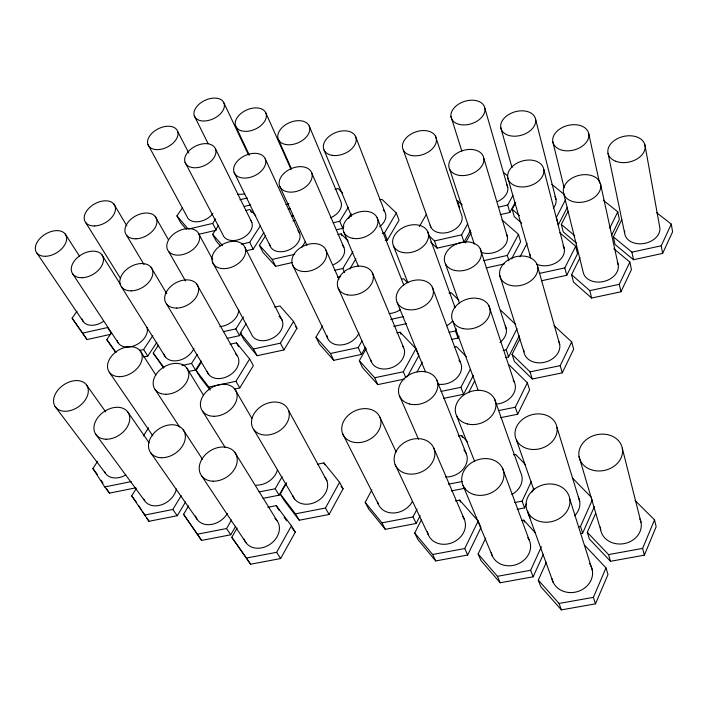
<?xml version="1.0" encoding="UTF-8"?>
<svg xmlns="http://www.w3.org/2000/svg" width="708" height="708" viewBox="0 0 708 708"><rect width="100%" height="100%" fill="white"/><g stroke="black" fill="none" stroke-linecap="round" stroke-linejoin="round"><path stroke-width="1.06" d="M595.632 513.406L587.295 532.301L589.383 539.045L610.517 561.294L644.36 555.16L656.166 526.734L654.528 519.849L635.076 500.538M644.36 555.16L642.625 548.399L654.528 519.849M546.355 562.294L538.301 580.109L540.753 586.613L561.409 609.88L595.49 603.862L607.995 574.533L605.995 567.896L584.666 545.266M595.49 603.862L593.384 597.366L605.995 567.896M580.507 533.593L582.622 533.204L594.384 506.645M582.622 533.204L580.498 526.451L592.366 499.786M485.723 538.124L478.121 553.966L480.918 560.479L500.158 582.773L533.142 576.808L543.346 554.355M533.142 576.808L530.646 570.276L541.39 546.753M621.819 219.542L613.358 236.888L615.004 244.437L633.483 259.721L662.626 253.402L672.6 231.817L671.29 224.135L656.635 212.683M662.626 253.402L661.237 245.782L671.29 224.135M517.159 509.3L524.584 507.893L526.433 503.954M532 492.131L533.85 488.184M580.073 257.632L571.586 274.686L573.489 282.094L591.631 298.041L620.951 291.784L631.439 269.598L629.863 262.057L613.765 248.694M524.584 507.893L522.123 501.14L531.469 481.351M620.951 291.784L619.296 284.315L629.863 262.057M519.893 338.858L512.061 354.345L514.397 361.478L532.283 378.992L562.285 372.842L573.666 349.177L571.683 341.911L554.072 325.636M421.534 519.575L414.711 533L417.862 539.496L435.721 560.948L467.652 555.037L480.909 527.637L478.157 521.008L459.687 500.131L455.368 500.963M562.285 372.842L560.214 365.647L571.683 341.911M467.652 555.037L464.775 548.523L478.157 521.008M611.42 235.702L619.358 219.445L617.765 211.851L603.26 200.214M609.765 228.153L617.765 211.851M500.423 417.711L517.672 414.242L529.628 389.896L527.354 382.798L509.317 365.045M517.672 414.242L515.291 407.224L527.354 382.798M541.443 280.784L566.772 275.297L577.533 253.738L575.675 246.269L559.798 232.746M566.772 275.297L564.825 267.889L575.675 246.269M505.37 357.602L508.61 356.921L519.309 335.813M508.61 356.921L506.255 349.779L517.035 328.609M371.859 489.909L365.204 502.353L368.603 508.884L385.285 529.336L416.18 523.46L420.163 515.645M576.551 243.198L563.249 231.905L561.338 224.436L568.09 211.276M365.204 502.353L381.957 522.849L413.038 516.911L417.056 509.07M468.846 392.214L474.758 380.745M567.382 207.267L558.364 224.799L556.435 217.329L565.524 199.744M443.695 398.365L463.581 394.294L473.351 375.408M463.581 394.294L460.917 387.311L470.28 369.319M520.035 256.809L527.097 243.331M511.574 258.951L520.628 241.773L518.486 234.392L501.999 219.896M508.919 260.677L507.326 255.446L518.486 234.392M451.757 339.38L458.058 338.043L459.094 336.096M458.058 338.043L455.448 330.946L456.492 328.999M500.167 214.648L509.866 212.462L514.981 202.957M521.69 223.091L514.274 216.648L512.123 209.241L515.734 202.532M417.074 371.912L422.304 362.257M509.866 212.462L507.698 205.063L512.857 195.532M407.312 376.771L418.773 355.735L415.923 348.743L400.109 332.194L396.887 332.884M366.257 348.513L359.31 360.726L374.682 377.753L403.312 371.771L415.923 348.743M286.634 482.776L280.262 493.963L284.112 500.388L299.236 520.238L329.078 514.468L343.079 488.821L339.583 482.272L323.91 462.944L317.626 464.2M280.262 493.963L295.431 513.849L325.45 508.017L339.583 482.272M430.721 242.101L437.093 248.136L464.014 242.118L470.652 230.1M465.439 242.924L471.13 232.605M237.136 528.062L231.781 537.31L250.605 564.223L280.616 558.559L295.28 532.15L291.439 525.805L276.244 505.645L267.828 507.291M464.014 242.118L461.572 234.844L467.749 223.719M231.781 537.31L246.437 558.046L276.633 552.311L291.439 525.805M322.733 325.795L315.989 337.167L319.335 344.008L333.742 360.328L361.381 354.451L365.594 347.053M315.989 337.167L330.441 353.487L358.23 347.557L361.947 341.061M262.96 498.361L279.094 495.184L285.643 483.679M259.004 491.963L275.226 488.75L282.129 476.705M419.331 226.595L426.464 214.214M188.611 505.937L183.567 514.291L201.603 540.416L230.746 534.788L235.684 526.274M197.222 534.23L226.533 528.549L231.516 519.991M385.267 240.552L387.356 240.083L399.029 220.179L396.303 212.993L381.975 199.373L379.833 199.868M382.435 233.419L384.541 232.95L396.303 212.993M349.796 268.996L355.876 258.783M334.388 270.376L342.84 268.491L352.867 251.738M246.074 323.804L240.278 333.07L243.986 339.796L257.137 355.708L283.926 349.947L296.997 328.264L293.572 321.432L279.97 305.945L274.695 307.104M136.228 488.662L131.688 495.874L148.954 521.292L177.257 515.725L185.602 501.937M240.278 333.07L253.455 348.982L280.395 343.168L293.572 321.432M348.301 218.365L351.141 213.701M336.353 229.799L342.734 228.339L343.858 226.489M348.938 218.153L350.062 216.303M144.344 515.123L172.805 509.495L181.23 495.662M333.309 222.746L339.716 221.268L348.248 207.356M234.375 389.064L239.755 387.922L253.367 365.673L249.659 358.974L236.454 342.858L230.1 344.238M201.293 362.284L196.089 370.488L208.851 387.055L235.932 381.302L249.659 358.974M301.882 247.234L305.263 241.8M227.038 338.389L239.578 335.645L241.304 332.893M223.25 331.68L235.861 328.919L243.393 316.945M188.204 371.603L195.541 370.027L201.267 361.009M182.053 365.487L191.541 363.434L197.311 354.398M143.308 436.004L148.618 427.694M292.678 262.456L275.616 266.305L262.854 252.19L259.429 245.295L265.704 235.516M245.897 250.836L253.172 249.172L263.872 232.543M241.348 244.216L249.703 242.295L260.482 225.622M135.883 487.812L109.466 493.14L104.731 486.945L92.898 468.528L97.607 461.297M163.663 368.089L153.22 353.124L158.459 345.15M143.556 356.982L147.813 356.053L156.866 342.309M139.343 350.451L143.618 349.522L152.751 335.734M220.48 246.003L216.259 241.162L212.639 234.339L218.692 225.241M182.381 207.948L176.929 215.896L188.248 229.109L212.674 223.418L215.674 218.922M115.466 352.142L106.802 339.619L111.705 332.415M110.837 334.291L87.004 339.575L72.101 318.202L77.004 311.21M239.915 199.753L247.349 198.01M244.384 206.409L250.729 204.922M334.973 189.275L338.114 188.54L342.628 192.957M245.649 210.497L249.924 209.497L255.738 215.781M288.253 209.17L290.342 208.683M198.293 234.41L216.259 230.242L212.674 223.418M291.484 216.152L293.555 215.674M292.97 220.878L295.068 220.4M337.893 234.56L341.123 233.826L348.106 240.924M498.326 207.187L507.698 205.063M259.429 245.295L272.217 259.411L294.723 254.305M428.915 235.64L434.5 240.924L461.572 234.844M72.101 318.202L82.588 333.114L107.572 327.547L111.333 333.247M337.521 277.368L340.672 276.669M483.75 260.65L507.326 255.446M401.516 279.173L403.604 278.713L407.454 282.563M486.113 267.925L504.229 263.942M613.358 236.888L631.934 252.163L661.237 245.782M448.969 293.13L451.12 292.661L458.89 300.219M539.354 273.43L564.825 267.889M390.754 319.388L403.587 316.618M393.692 326.397L406.445 323.653M571.586 274.686L589.808 290.634L619.296 284.315M449.102 332.3L455.448 330.946M454.191 346.973L456.324 346.522L466.315 356.637M503.105 350.442L506.255 349.779M359.31 360.726L362.478 367.602L377.798 384.612L404.162 379.125M512.061 354.345L530.035 371.859L560.214 365.647M440.916 391.435L460.917 387.311M104.731 486.945L131.29 481.573M498.538 410.613L515.291 407.224M458.386 436.128L461.634 435.473L467.599 441.907M513.521 454.855L515.672 454.439L525.593 464.829M448.385 484.21L462.324 481.502M451.27 490.918L465.121 488.237M514.654 502.556L522.123 501.14M521.592 520.566L523.752 520.168L535.531 533.018M578.365 526.849L580.498 526.451M414.711 533L432.641 554.497L464.775 548.523M587.295 532.301L608.544 554.603L642.625 548.399M478.121 553.966L497.45 576.312L530.646 570.276M538.301 580.109L559.063 603.446L593.384 597.366M551.806 184.319L564.497 194.735M503.361 172.274L507.574 175.823M561.338 224.436L574.692 235.72M512.123 209.241L519.566 215.674M462.244 204.931L457.341 200.532L459.749 207.851M500.68 310.219L515.654 324.441M572.418 477.962L591.295 497.255M295.563 326.636L296.997 328.264M212.639 234.339L222.516 245.632M186.301 229.277L180.646 222.675L176.929 215.896M341.044 486.308L343.079 488.821M210.143 390.135L200.09 377.063L196.089 370.488M92.898 468.528L97.642 474.749M284.085 517.283L286.722 520.778M291.988 527.779L295.28 532.15M55.082 406.516L105.342 473.148M153.22 353.124L163.92 367.443M131.688 495.874L136.317 502.078M95.66 434.181L144.671 500.76M106.802 339.619L116.094 352.557M172.805 509.495L177.257 515.725M86.668 385.161A19.063 13.231 -34.6 0 1 69.499 410.79A19.063 13.231 -34.6 0 1 56.631 391.825A19.063 13.231 -34.6 0 1 86.668 385.161L105.678 411.861M183.567 514.291L201.603 540.416M150.485 452.465L197.151 519.398M127.891 412.136L149.123 442.81M82.588 333.114L87.004 339.575M109.236 372.116L152.848 435.854M36.639 252.721L83.296 321.627M226.533 528.549L230.746 534.788M246.437 558.046L250.605 564.223M201.488 475.661L245.968 542.673M72.738 273.969L118.431 343.238M138.724 505.742L141.131 509.397M142.335 511.229L145.344 515.805M146.547 517.636L148.954 521.292M155.105 389.533L179.655 427.057M183.23 429.818L202.435 459.244M65.251 234.056L79.623 256.349M140.388 351.053L155.875 375.063M143.618 349.522L147.813 356.053M101.191 480.263L102.961 483.024M106.51 488.538L109.466 493.14M276.633 552.311L280.616 558.559M101.872 254.774L120.599 284.669M121.502 286.944L165.336 356.885M85.668 222.533L120.661 278.669M202.612 411.295L225.25 447.58M234.817 452.324L276.952 520.539M186.735 367.93L203.506 395.232M276.244 505.645L279.023 510.211M191.541 363.434L195.541 370.027M208.851 387.055L209.984 388.931M275.226 488.75L279.094 495.184M126.555 235.277L144.034 264.526M166.539 303.98L208.692 374.417M295.431 513.849L299.236 520.238M113.917 204.099L126.803 225.834M151.052 267.288L166.725 293.705M253.96 429.853L294.572 499.007M234.782 389.064L251.862 418.357M235.932 381.302L239.755 387.922M168.637 251.455L185.505 280.934M155.185 216.418L168.168 239.313M196.567 283.802L236.808 355.124M325.45 508.017L329.078 514.468M236.454 342.858L238.596 346.69M235.861 328.919L239.578 335.645M253.455 348.982L257.137 355.708M288.572 410.481A19.983 15.213 -29.9 0 1 265.739 435.066A19.983 15.213 -29.9 0 1 256.818 410.091A19.983 15.213 -29.9 0 1 288.572 410.481L326.901 480.714M147.839 144.335L186.912 216.374A15.434 10.248 -27 0 0 198.275 221.71A15.434 10.248 -27 0 0 212.94 213.524M199.249 234.791A17.558 11.797 -28.1 0 1 178.531 255.146A17.558 11.797 -28.1 0 1 171.938 235.64A17.558 11.797 -28.1 0 1 199.249 234.791L212.772 259.792M212.418 262.013L251.402 333.972A16.868 12.231 -27.5 0 0 274.288 337.185A16.868 12.231 -27.5 0 0 279.005 316.343M323.91 462.944L324.928 464.82M280.395 343.168L283.926 349.947M185.036 162.247L222.958 234.879A15.753 10.708 -26.4 0 0 242.959 237.861A15.753 10.708 -26.4 0 0 250.34 219.958M177.646 131.378A16.293 10.204 -26.7 0 1 158.247 149.6A16.293 10.204 -26.7 0 1 152.406 132.812A16.293 10.204 -26.7 0 1 177.646 131.378L188.797 152.999M381.957 522.849L385.285 529.336M245.154 247.782A17.895 12.31 -27.1 0 1 224.339 268.642A17.895 12.31 -27.1 0 1 216.958 248.552A17.895 12.31 -27.1 0 1 245.154 247.782L282.262 320.556M342.566 433.623L378.293 504.034M249.703 242.295L253.172 249.172M194.337 115.917L208.125 143.6M215.524 148.99A16.647 10.691 -26.1 0 1 195.939 167.752A16.647 10.691 -26.1 0 1 189.461 150.353A16.647 10.691 -26.1 0 1 215.524 148.99L251.809 222.339M272.217 259.411L275.616 266.305M234.118 172.38L270.093 245.88M250.402 210.488L251.375 212.462M330.441 353.487L333.742 360.328M432.641 554.497L435.721 560.948M292.484 264.748L327.618 338.105M413.038 516.911L416.18 523.46M235.667 126.121L249.34 155.096M395.17 464.607L428.34 534.841M223.985 103.032A16.178 10.107 -25.3 0 1 205.001 120.962A16.178 10.107 -25.3 0 1 198.585 104.642A16.178 10.107 -25.3 0 1 223.985 103.032L248.499 154.902M379.992 417.348A20.417 16.063 -26.3 0 1 357.328 442.633A20.417 16.063 -26.3 0 1 346.69 416.906A20.417 16.063 -26.3 0 1 379.992 417.348L396.17 452.093M265.234 158.849A16.974 11.142 -25 0 1 245.588 178.071A16.974 11.142 -25 0 1 238.304 160.176A16.974 11.142 -25 0 1 265.234 158.849L299.511 233.091M279.713 186.222L306.953 245.411M358.23 347.557L361.381 354.451M374.682 377.753L377.798 384.612M338.132 288.041L371.373 361.779M325.981 250.189A18.266 12.912 -24.7 0 1 305.281 271.553A18.266 12.912 -24.7 0 1 296.555 250.968A18.266 12.912 -24.7 0 1 325.981 250.189L338.973 279.271M278.341 139.352L291.386 168.61M265.872 112.988A16.47 10.505 -24.4 0 1 246.809 131.334A16.47 10.505 -24.4 0 1 239.72 114.572A16.47 10.505 -24.4 0 1 265.872 112.988L291.068 169.46M399.524 396.002L418.525 439.234M342.84 268.491L344.601 272.491M311.511 172.398A17.337 11.638 -23.9 0 1 291.758 192.133A17.337 11.638 -23.9 0 1 283.678 173.664A17.337 11.638 -23.9 0 1 311.511 172.398L343.902 247.402M341.123 233.826L341.982 235.844M433.677 447.863A20.992 17.01 -24.4 0 1 410.808 474.139A20.992 17.01 -24.4 0 1 398.976 447.155A20.992 17.01 -24.4 0 1 433.677 447.863L464.271 519.212M459.687 500.131L460.492 502.043M339.716 221.268L342.734 228.339M343.805 232.1L358.478 266.482M403.312 371.771L405.843 377.7M497.45 576.312L500.158 582.773M372.488 273.102L403.666 347.734M309.184 125.936L340.787 201.338A15.903 10.956 -23.4 0 1 330.627 217.798M400.109 332.194L400.94 334.194M323.999 149.937L351.557 216.241M463.005 485.414L492.343 555.939M397.153 302.431L425.419 371.797M436.686 379.842L466.094 453.27M461.634 435.473L462.421 437.438M377.09 217.621L403.843 285.12M384.541 232.95L387.356 240.083M456.501 415.569L474.732 461.651M393.524 246.074L407.932 282.811M355.451 136.263L385.081 212.506A16.204 11.372 -22.1 0 1 379.612 226.71M432.314 287.138L460.501 362.549M502.521 468.227L529.15 539.93M523.752 520.168L524.46 522.079M452.819 321.308L478.104 390.135M559.063 603.446L561.409 609.88M527.593 511.123L530.035 517.858M527.575 511.751L553.134 582.241M427.517 231.286L455.12 307.679A17.452 13.151 -20.5 0 0 454.217 306.201M434.5 240.924L437.093 248.136M445.429 263.845L459.359 302.935M403.312 150.096L430.853 227.144M494.556 399.02L520.796 472.829A19.399 16.195 -19.4 0 1 511.849 494.467M516.451 440.04L533.876 490.007M488.847 305.644L514.132 381.621M435.455 136.113L461.191 213.949A16.576 11.824 -19.4 0 1 450.2 231.702A16.576 11.824 -19.4 0 1 430.154 225.197M449.819 169.584L474.28 244.154M480.236 248.712L506.344 329.158M499.644 275.023L523.92 351.867M530.035 371.859L532.283 378.992M569.719 498.777A22.205 18.868 -16.3 0 1 539.735 521.407A22.205 18.868 -16.3 0 1 534.452 489.095A22.205 18.868 -16.3 0 1 569.719 498.777L592.366 570.356M450.961 116.537L461.82 151.008M556.966 427.384A21.382 17.452 -16.6 0 1 528.053 448.819A21.382 17.452 -16.6 0 1 523.177 418.897A21.382 17.452 -16.6 0 1 556.966 427.384L579.684 501.273M483.821 158.335A18.045 12.443 -18.3 0 1 459.147 175.354A18.045 12.443 -18.3 0 1 456.049 153.857A18.045 12.443 -18.3 0 1 483.821 158.335L507.397 236.861M579.055 456.58L600.658 529.823M608.544 554.603L610.517 561.294M484.909 108.412A17.523 11.691 -18 0 1 460.979 124.732A17.523 11.691 -18 0 1 457.961 104.545A17.523 11.691 -18 0 1 484.909 108.412L507.769 187.523M507.716 177.54L530.292 256.261M537.682 266.712A19.514 14.496 -16.7 0 1 511.256 285.554A19.514 14.496 -16.7 0 1 507.105 260.703A19.514 14.496 -16.7 0 1 537.682 266.712L559.692 344.407M500.742 127.537L512.043 167.681M543.744 169.247A18.514 12.956 -16.2 0 1 518.76 186.691A18.514 12.956 -16.2 0 1 514.743 164.557A18.514 12.956 -16.2 0 1 543.744 169.247L564.285 248.782M535.602 119.298A17.939 12.142 -16.4 0 1 511.371 135.998A17.939 12.142 -16.4 0 1 507.592 115.245A17.939 12.142 -16.4 0 1 535.602 119.298L555.992 199.32M622.288 448.173A22.028 18.249 -12.2 0 1 592.959 470.254A22.028 18.249 -12.2 0 1 586.861 439.226A22.028 18.249 -12.2 0 1 622.288 448.173L640.997 522.354M563.453 192.629L583.171 272.173A17.895 13.337 -13 0 0 605.057 281.129A17.895 13.337 -13 0 0 617.252 262.128M589.808 290.634L591.631 298.041M552.815 141.839L564.134 187.762M588.693 133.467A18.426 12.647 -14.6 0 1 564.126 150.609A18.426 12.647 -14.6 0 1 559.515 129.192A18.426 12.647 -14.6 0 1 588.693 133.467L599.57 183.098M600.579 184.213A19.045 13.505 -14.1 0 1 575.232 202.125A19.045 13.505 -14.1 0 1 570.303 179.257A19.045 13.505 -14.1 0 1 600.579 184.213L618.137 264.597M608.03 153.335L624.881 234.357A17.797 12.974 -11.5 0 0 645.254 243.26A17.797 12.974 -11.5 0 0 659.644 226.702L644.917 144.839M631.934 252.163L633.483 259.721M639.837 518.822A20.514 17.673 -10.1 0 1 624.66 543.514A20.514 17.673 -10.1 0 1 600.428 527.062M578.286 497.069A19.939 16.965 -15.3 0 1 574.569 515.796M463.837 449.89A18.957 15.514 -22.6 0 1 464.368 467.572A18.957 15.514 -22.6 0 1 445.456 477.006M589.375 563.356A20.656 18.24 -14.6 0 1 579.604 590.87A20.656 18.24 -14.6 0 1 551.913 578.622M527.761 537.567A20.081 17.39 -20.1 0 1 517.575 564.108A20.081 17.39 -20.1 0 1 491.272 552.461M462.625 516.406A19.594 16.576 -24.6 0 1 452.863 542.417A19.594 16.576 -24.6 0 1 427.455 531.699M412.419 501.388A19.089 15.709 -26.8 0 1 393.356 512.999A19.089 15.709 -26.8 0 1 377.7 502.052M324.99 477.325A18.709 14.921 -30.7 0 1 317.042 501.344A18.709 14.921 -30.7 0 1 292.731 495.565M277.394 470.112A18.364 14.266 -32 0 1 256.084 485.175M274.89 518.38A19.045 15.187 -34.5 0 1 269.978 544.337A19.045 15.187 -34.5 0 1 244.216 539.098M227.365 513.477A18.665 14.452 -35.1 0 1 209.78 524.646A18.665 14.452 -35.1 0 1 195.541 515.955M176.416 488.865A18.328 13.771 -35.8 0 1 161.159 504.91A18.328 13.771 -35.8 0 1 143.804 499.175M125.829 474.944A17.921 13.089 -35.8 0 1 104.545 471.625M383.311 210.072A16.204 11.372 -22.1 0 1 384.603 211.639M288.899 203.647A15.594 10.532 -24.5 0 1 286.005 204.674M244.72 193.788A15.328 10.16 -25.4 0 1 237.437 194.045M342.185 244.879A16.364 11.602 -24 0 1 333.459 264.695M297.918 230.649A16.045 11.142 -25.2 0 1 289.59 249.641A16.045 11.142 -25.2 0 1 269.615 243.977M238.738 310.042A16.567 11.753 -28.6 0 1 219.763 326.565M235.667 353.938A17.098 12.452 -29.9 0 1 229.657 375.258A17.098 12.452 -29.9 0 1 207.187 371.532M193.904 348.371A16.78 11.921 -30.7 0 1 178.124 360.558A16.78 11.921 -30.7 0 1 163.946 354.089M147.087 327.512A16.496 11.417 -31.5 0 1 135.193 345.362A16.496 11.417 -31.5 0 1 117.156 340.53M103.218 321.547A16.16 10.903 -31.8 0 1 82.119 319.016M624.66 232.675A17.797 12.974 -11.5 0 1 624.739 230.958M554.86 196.364A16.912 12.071 -15.7 0 1 553.329 208.143M506.751 184.646A16.541 11.655 -17.5 0 1 497.503 201.541M563.099 245.632A17.426 12.832 -15.4 0 1 557.727 261.712A17.426 12.832 -15.4 0 1 536.753 264.173M530.708 257.88A17.426 12.832 -15.4 0 1 530.168 254.57M506.353 233.808A17.001 12.355 -17.7 0 1 501.096 249.145A17.001 12.355 -17.7 0 1 481.192 252.296M558.453 340.893A18.302 14.257 -15.8 0 1 545.275 362.098A18.302 14.257 -15.8 0 1 523.796 350M505.246 325.742A17.868 13.717 -18.4 0 1 499.99 342.415M452.164 321.476A17.452 13.151 -20.5 0 1 446.544 325.795M400.595 309.555A17.089 12.647 -22.4 0 1 389.152 313.555M513.114 379.975A18.452 14.638 -18.5 0 1 512.663 395.188A18.452 14.638 -18.5 0 1 496.343 404.082M458.996 360.222A18.001 14.01 -21.1 0 1 457.465 377.231A18.001 14.01 -21.1 0 1 437.544 384.09M402.808 346.194A17.611 13.425 -23.5 0 1 392.922 367.169A17.611 13.425 -23.5 0 1 370.824 360.106M358.938 333.026A17.196 12.797 -24.8 0 1 341.344 344.955A17.196 12.797 -24.8 0 1 326.999 335.663M467.377 423.95A20.771 16.603 -20 0 0 495.812 403.179A20.771 16.603 -20 0 0 463.607 395.197A20.771 16.603 -20 0 0 467.377 423.95M409.746 404.047A20.267 15.85 -22.7 0 0 437.774 383.851A20.267 15.85 -22.7 0 0 406.976 376.267A20.267 15.85 -22.7 0 0 409.746 404.047M474.36 494.618A21.559 17.912 -20.7 0 0 503.839 472.723A21.559 17.912 -20.7 0 0 470.307 463.607A21.559 17.912 -20.7 0 0 474.36 494.618M213.825 416.286A19.585 14.496 -31 0 0 236.569 392.4A19.585 14.496 -31 0 0 205.922 392.152A19.585 14.496 -31 0 0 213.825 416.286M165.796 394.294A19.169 13.779 -31.8 0 0 188.363 371.142A19.169 13.779 -31.8 0 0 158.813 371.054A19.169 13.779 -31.8 0 0 165.796 394.294M119.448 376.674A18.806 13.16 -32.4 0 0 141.883 354.15A18.806 13.16 -32.4 0 0 113.298 354.186A18.806 13.16 -32.4 0 0 119.448 376.674M213.117 481.201A20.346 15.505 -33.2 0 0 236.667 455.934A20.346 15.505 -33.2 0 0 204.922 455.182A20.346 15.505 -33.2 0 0 213.117 481.201M161.53 457.74A19.913 14.709 -33.9 0 0 184.912 433.278A19.913 14.709 -33.9 0 0 154.353 432.712A19.913 14.709 -33.9 0 0 161.53 457.74M106.138 439.226A19.523 13.974 -34.6 0 0 129.414 415.481A19.523 13.974 -34.6 0 0 99.978 415.056A19.523 13.974 -34.6 0 0 106.138 439.226M332.185 155.335A17.151 11.39 -22.2 0 0 356.204 139.157A17.151 11.39 -22.2 0 0 330.91 135.06A17.151 11.39 -22.2 0 0 332.185 155.335M286.103 144.574A16.815 10.956 -23.4 0 0 309.83 128.759A16.815 10.956 -23.4 0 0 285.466 124.829A16.815 10.956 -23.4 0 0 286.103 144.574M136.024 238.808A17.213 11.284 -28.8 0 0 156.601 219.002A17.213 11.284 -28.8 0 0 130.157 219.931A17.213 11.284 -28.8 0 0 136.024 238.808M94.757 225.941A16.912 10.824 -29.5 0 0 115.209 206.603A16.912 10.824 -29.5 0 0 89.562 207.594A16.912 10.824 -29.5 0 0 94.757 225.941M176.752 308.06A18.151 12.549 -29.3 0 0 198.143 286.669A18.151 12.549 -29.3 0 0 169.964 287.183A18.151 12.549 -29.3 0 0 176.752 308.06M131.246 290.846A17.789 11.974 -30 0 0 152.494 270.058A17.789 11.974 -30 0 0 125.254 270.66A17.789 11.974 -30 0 0 131.246 290.846M82.04 277.722A17.47 11.443 -30.8 0 0 103.191 257.455A17.47 11.443 -30.8 0 0 76.853 258.137A17.47 11.443 -30.8 0 0 82.04 277.722M45.551 256.296A17.098 10.894 -31.1 0 0 66.455 236.64A17.098 10.894 -31.1 0 0 40.975 237.446A17.098 10.894 -31.1 0 0 45.551 256.296M615.712 161.265A18.93 13.116 -12.6 0 0 645.112 148.291A18.93 13.116 -12.6 0 0 618.677 138.025A18.93 13.116 -12.6 0 0 615.712 161.265M412.136 155.61A17.576 11.868 -19.7 0 0 436.394 139.078A17.576 11.868 -19.7 0 0 409.755 134.892A17.576 11.868 -19.7 0 0 412.136 155.61M455.279 270.536A19.027 13.903 -19 0 0 481.351 252.172A19.027 13.903 -19 0 0 452.04 246.446A19.027 13.903 -19 0 0 455.279 270.536M402.808 252.499A18.558 13.293 -20.9 0 0 428.49 234.631A18.558 13.293 -20.9 0 0 400.409 229.224A18.558 13.293 -20.9 0 0 402.808 252.499M352.593 238.304A18.151 12.753 -22.5 0 0 377.93 220.869A18.151 12.753 -22.5 0 0 350.947 215.701A18.151 12.753 -22.5 0 0 352.593 238.304M463.067 328.609A19.682 14.903 -19.1 0 0 490.016 309.352A19.682 14.903 -19.1 0 0 459.589 302.812A19.682 14.903 -19.1 0 0 463.067 328.609M406.799 309.44A19.178 14.222 -21.3 0 0 433.331 290.723A19.178 14.222 -21.3 0 0 404.241 284.536A19.178 14.222 -21.3 0 0 406.799 309.44M347.177 294.794A18.735 13.585 -23.5 0 0 373.346 276.571A18.735 13.585 -23.5 0 0 345.539 270.668A18.735 13.585 -23.5 0 0 347.177 294.794"/></g></svg>
